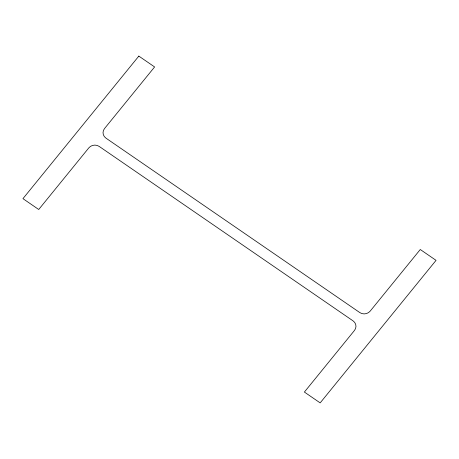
<?xml version="1.0" encoding="UTF-8"?>
<svg xmlns="http://www.w3.org/2000/svg" width="459" height="459" viewBox="0 0 459 459"><rect width="100%" height="100%" fill="white"/><g stroke="black" fill="none" stroke-linecap="round" stroke-linejoin="round"><path stroke-width="0.69" d="M138.83 56.101L22.95 198.649L38.728 209.493L88.805 147.896A7.419 6.845 -7.3 0 1 99.19 146.415L353.069 320.881A7.419 6.845 -7.3 0 1 354.463 330.457L304.386 392.055L320.17 402.899L436.05 260.351L420.272 249.507L370.195 311.104A7.419 6.845 -7.3 0 1 359.81 312.585L105.931 138.119A7.419 6.845 -7.3 0 1 104.537 128.543L154.614 66.945L138.83 56.101"/></g></svg>
